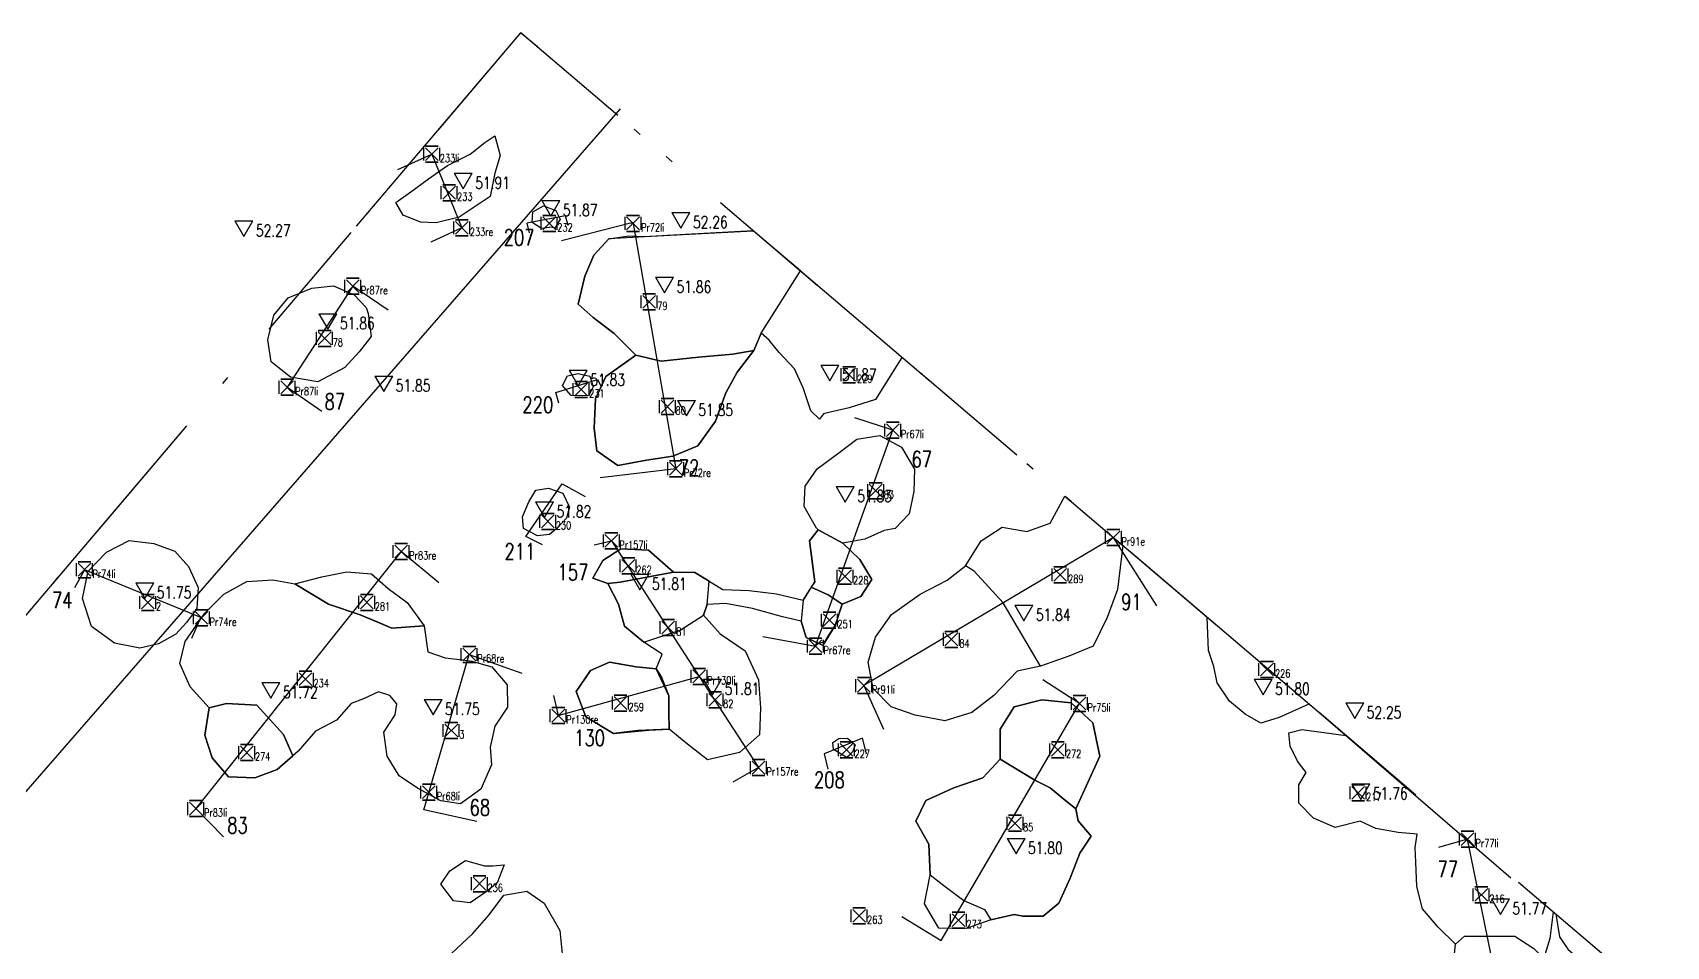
# Model space of a CAD drawing. Header units: metres. Extents: x 4462689 to 4462813, y 5793999 to 5794154.
# Drawn here: x 4462748.89 to 4462769.31, y 5794142.87 to 5794154.29 of the extents above; entities that cross this region are included whole.
import ezdxf

# ---------------------------------------------------------------- set-up
doc = ezdxf.new("R2010")
doc.units = ezdxf.units.M
doc.linetypes.add('STRICHPUNKT', pattern=[25.399999999999995, 12.7, -6.349999999999999, 0, -6.349999999999999])
doc.linetypes.add('STRICHPUNKTX2', pattern=[50.8, 25.4, -12.7, 0, -12.7])
for name, color, linetype in [('Befunde', 7, 'Continuous'), ('Flächengrenzen', 1, 'Continuous'), ('Gebäudehallen Ebel', 150, 'Continuous'), ('Grabungsgrenze', 102, 'STRICHPUNKTX2'), ('HÖHEN', 7, 'Continuous'), ('Koordinaten Befundmitte', 4, 'Continuous'), ('Profile', 5, 'Continuous'), ('Profile Passpunkte', 5, 'Continuous')]:
    doc.layers.add(name, color=color, linetype=linetype)
doc.layers.get('0').off()
doc.styles.add('ROMANS', font='ROMANS.shx', dxfattribs={"width": 0.75})

# ---------------------------------------------------------------- blocks, each defined once
blk = doc.blocks.new('HP_FERTIG_OBERKANTE')
for p, q in [((-0.075, 0.1299038105676658), (0.075, 0.1299038105676658)), ((-0.075, 0.1299038105676658), (0, 0)), ((0, 0), (0.075, 0.1299038105676658))]:
    blk.add_line(p, q)
at = {"style": 'ROMANS', "width": 0.75}
blk.add_attdef('HÖHE', (0.1, 0), '', height=0.1, dxfattribs=at)
blk = doc.blocks.new('CONTROL')
for p, q in [((-0.1, 0.1, 0.1), (-0.1, 0.1, -0.1)), ((-0.1, -0.08, -0.1), (-0.1, 0.08, -0.1)), ((-0.1, -0.08, 0.1), (-0.1, 0.08, 0.1)), ((0.08, 0.1, 0.1), (-0.08, 0.1, 0.1)), ((-0.08, 0.1, -0.1), (0.08, 0.1, -0.1)), ((0.08, -0.08, 0.08), (-0.08, 0.08, -0.08)), ((-0.08, -0.08, -0.08), (0.08, 0.08, 0.08)), ((-0.08, 0.08, 0.08), (0.08, -0.08, -0.08)), ((0.08, 0.08, -0.08), (-0.08, -0.08, 0.08)), ((0.1, 0.1, -0.1), (0.1, 0.1, 0.1)), ((0.1, -0.08, -0.1), (0.1, 0.08, -0.1)), ((0.1, -0.08, 0.1), (0.1, 0.08, 0.1)), ((-0.1, -0.1, 0.1), (-0.1, -0.1, -0.1)), ((0.08, -0.1, 0.1), (-0.08, -0.1, 0.1)), ((-0.08, -0.1, -0.1), (0.08, -0.1, -0.1)), ((0.1, -0.1, -0.1), (0.1, -0.1, 0.1))]:
    blk.add_line(p, q)
at = {"style": 'ROMANS', "width": 0.75}
blk.add_attdef('NUMMER', (0.1, -0.1), '', height=0.1, dxfattribs=at)

msp = doc.modelspace()

# ---------------------------------------------------------------- linework, layer by layer
at = {"layer": 'Befunde'}
for points, elevation in [([(4462757.894959525, 5794151.816654095), (4462757.124323289, 5794151.775260347), (4462756.68030454, 5794151.751410444), (4462756.090973014, 5794151.717765287), (4462755.903973014, 5794151.511765286), (4462755.790973014, 5794151.247765287), (4462755.705973014, 5794150.899765286), (4462755.893973013, 5794150.732765286), (4462756.156973013, 5794150.531765287), (4462756.428973014, 5794150.261765286), (4462756.746051122, 5794150.189014913), (4462757.212285738, 5794150.235545597), (4462757.638556947, 5794150.275425996), (4462757.902973014, 5794150.319765285), (4462757.995973014, 5794150.537765286), (4462758.484089452, 5794151.314867608)], 52.20604729099745), ([(4462756.428973014, 5794150.261765286), (4462756.053973014, 5794149.996765287), (4462755.921973013, 5794149.717765286), (4462755.907973013, 5794149.349765286), (4462755.939973014, 5794149.065765286), (4462756.201973014, 5794148.881765286), (4462756.559973014, 5794148.948765287), (4462756.887973013, 5794148.997765287), (4462757.202973014, 5794149.127765287), (4462757.421973014, 5794149.435765286), (4462757.553973013, 5794149.790765287), (4462757.692973013, 5794150.050765287), (4462757.902973014, 5794150.319765285), (4462757.638556947, 5794150.275425996), (4462757.212285738, 5794150.235545597), (4462756.746051122, 5794150.189014913)], 51.84704729101562), ([(4462761.019931051, 5794147.166397172), (4462760.65714614, 5794147.560973497), (4462760.547973014, 5794147.627765287), (4462760.741973013, 5794147.941765287), (4462761.007973014, 5794148.113765287), (4462761.314973014, 5794148.057765286), (4462761.605973015, 5794148.162765288), (4462761.789281788, 5794148.499697688), (4462762.513248279, 5794147.883065287), (4462762.447973013, 5794147.331765286), (4462762.319973014, 5794146.981765286), (4462762.143973013, 5794146.623765287), (4462761.840973014, 5794146.499765286), (4462761.482973014, 5794146.372765287)], 51.82230032376234), ([(4462758.62049235, 5794147.361552729), (4462758.830720555, 5794147.26464735), (4462759.004973014, 5794147.151765287), (4462759.117388277, 5794147.196923555), (4462759.238973013, 5794147.245765286), (4462759.378973014, 5794147.456765286), (4462759.227973013, 5794147.708765287), (4462759.014973014, 5794147.911765287), (4462758.705973014, 5794148.079765286), (4462758.705973014, 5794148.079765286), (4462758.596973014, 5794147.940765286), (4462758.662973014, 5794147.428765287)], 51.79904729101561), ([(4462756.077973014, 5794147.406765286), (4462756.229919823, 5794147.423782081), (4462756.229919823, 5794147.423782081), (4462756.897973014, 5794147.548765287), (4462756.583973014, 5794147.824765286), (4462756.241973013, 5794147.841765286), (4462756.015973014, 5794147.696765287), (4462755.891973014, 5794147.472765287)], 51.77804729101563), ([(4462752.164973013, 5794147.405765287), (4462752.501973014, 5794147.489765286), (4462752.814973014, 5794147.554765286), (4462753.121973014, 5794147.528765287), (4462753.333973013, 5794147.345765286), (4462753.569973014, 5794147.171765287), (4462753.780973015, 5794146.878765286), (4462753.377926834, 5794146.850450523), (4462753.19287296, 5794146.927815343), (4462752.981378669, 5794147.016234015), (4462752.584663636, 5794147.149994114)], 51.68804729101562), ([(4462756.528973014, 5794146.676765286), (4462756.980378058, 5794146.825025197), (4462757.274973013, 5794147.010765287), (4462757.319973015, 5794147.144765286), (4462757.344895116, 5794147.436828804), (4462757.163973013, 5794147.544765286), (4462756.897973014, 5794147.548765287), (4462756.229919823, 5794147.423782081), (4462756.229919823, 5794147.423782081), (4462756.077973014, 5794147.406765286), (4462756.211973014, 5794147.151765287), (4462756.284973014, 5794146.873765287)], 51.78704729101562), ([(4462758.516973014, 5794147.197765287), (4462758.494973014, 5794146.938765287), (4462758.554973014, 5794146.731765286), (4462758.709655487, 5794146.659974855), (4462758.762138153, 5794146.676779218), (4462758.799303593, 5794146.691890704), (4462758.841554749, 5794146.760205884), (4462758.917973014, 5794146.883765287), (4462759.004973014, 5794147.151765287), (4462758.830720555, 5794147.26464735), (4462758.62049235, 5794147.361552729), (4462758.516973014, 5794147.197765287)], 51.79904729101561), ([(4462756.680973014, 5794146.340765286), (4462756.430973014, 5794146.365765286), (4462756.097973014, 5794146.423765287), (4462755.858973014, 5794146.321765286), (4462755.680973014, 5794146.058765286), (4462755.803973013, 5794145.742765286), (4462756.149973014, 5794145.532765287), (4462756.590516936, 5794145.575449006), (4462756.843973013, 5794145.587765286), (4462756.839702113, 5794145.802541241), (4462756.839702113, 5794146.002441943)], 51.77104729101562), ([(4462751.093973014, 5794145.855765285), (4462751.040973014, 5794145.512765286), (4462751.131973014, 5794145.227765286), (4462751.334973013, 5794144.991765286), (4462751.665973014, 5794144.978765287), (4462751.943973014, 5794145.084765286), (4462752.141909997, 5794145.255710863), (4462752.025804987, 5794145.518855629), (4462751.690412373, 5794145.885880006), (4462751.309960607, 5794145.908776975)], 51.68804729101562), ([(4462760.978973014, 5794145.212765287), (4462761.41331921, 5794144.950143953), (4462761.518595826, 5794144.898289844), (4462761.606576662, 5794144.85495479), (4462761.756490126, 5794144.730484122), (4462761.925973014, 5794144.589765286), (4462761.925973014, 5794144.589765286), (4462761.925973014, 5794144.589765286), (4462762.227973014, 5794145.251765286), (4462762.181469829, 5794145.46516323), (4462762.137973014, 5794145.664765286), (4462761.868973014, 5794145.916765286), (4462761.501973014, 5794145.953765287), (4462761.153973014, 5794145.864765287), (4462760.979973015, 5794145.585765286)], 51.71804729101562), ([(4462760.864973014, 5794143.203765287), (4462761.157973014, 5794143.269765286), (4462761.262973014, 5794143.249765286), (4462761.516973014, 5794143.249765286), (4462761.714973013, 5794143.412765286), (4462761.855973014, 5794143.724765286), (4462761.974973013, 5794144.035765286), (4462762.118973014, 5794144.251765287), (4462761.954973014, 5794144.439765285), (4462761.925973014, 5794144.589765286), (4462761.756490126, 5794144.730484122), (4462761.606576662, 5794144.85495479), (4462761.41331921, 5794144.950143953), (4462760.978973014, 5794145.212765287), (4462760.978973014, 5794145.212765287), (4462760.765973014, 5794144.979765286), (4462760.401973013, 5794144.852765287), (4462760.050973014, 5794144.696765287), (4462759.925973013, 5794144.436765286), (4462760.088973014, 5794144.149765286), (4462760.105973014, 5794143.764765286), (4462760.27866657, 5794143.63310485), (4462760.526726397, 5794143.447062889), (4462760.784084011, 5794143.331976179)], 51.71804729101562)]:
    msp.add_lwpolyline(points, close=True, dxfattribs=dict(at, elevation=elevation))
for points, elevation in [([(4462752.164973013, 5794147.405765287), (4462752.584663636, 5794147.149994114), (4462752.981378669, 5794147.016234015), (4462753.377926834, 5794146.850450523), (4462753.780973015, 5794146.878765286)], 51.70099015369036), ([(4462756.680973014, 5794146.340765286), (4462756.750225658, 5794146.236367969), (4462756.839702113, 5794146.002441943), (4462756.839702113, 5794145.802541241), (4462756.843973013, 5794145.587765286)], 51.77104729101562), ([(4462751.093973014, 5794145.855765285), (4462751.309960607, 5794145.908776975), (4462751.690412373, 5794145.885880006), (4462752.025804987, 5794145.518855629), (4462752.025804987, 5794145.518855629), (4462752.141909997, 5794145.255710863)], 51.71404729101563), ([(4462760.978973014, 5794145.212765287), (4462760.978973014, 5794145.212765287), (4462761.41331921, 5794144.950143953), (4462761.606576662, 5794144.85495479), (4462761.925973014, 5794144.589765286)], 51.79904729101561), ([(4462766.672973014, 5794142.900765286), (4462766.782781382, 5794142.999221183), (4462767.025709577, 5794142.999221183), (4462767.192288745, 5794142.999221183), (4462767.414393822, 5794142.999221183), (4462767.650381459, 5794142.846829723), (4462767.776973014, 5794142.724765285)], 51.61404729101562)]:
    msp.add_lwpolyline(points, dxfattribs=dict(at, elevation=elevation))
for points in [[(4462754.666973013, 5794153.003765287, 51.90604729101561), (4462754.732973014, 5794152.758765286, 51.89104729101561), (4462754.663973013, 5794152.537765287, 51.89104729101561), (4462754.605973015, 5794152.246765287, 51.85104729101562), (4462754.395973014, 5794152.103765287, 51.85504729101563), (4462754.218973014, 5794151.985765287, 51.86604729101562), (4462753.932973014, 5794151.914765286, 51.84904729101562), (4462753.737973014, 5794151.925765286, 51.85704729101562), (4462753.517973014, 5794152.010765286, 51.86604729101562), (4462753.425973014, 5794152.168765286, 51.88504729101563), (4462753.614973014, 5794152.303765287, 51.88904729101562), (4462753.835973014, 5794152.466765287, 51.89904729101562), (4462754.074973014, 5794152.631765286, 51.89904729101562), (4462754.356973014, 5794152.775765286, 51.89904729101562), (4462754.539973014, 5794152.921765286, 51.89904729101562)], [(4462755.376973014, 5794151.860765286, 51.82704729101562), (4462755.247973014, 5794151.843765287, 51.82704729101562), (4462755.130973014, 5794151.921765286, 51.84504729101562), (4462755.140973014, 5794152.052765286, 51.84504729101562), (4462755.274973014, 5794152.127765287, 51.86304729101562), (4462755.428973014, 5794152.071765287, 51.84804729101562), (4462755.482973014, 5794151.963765286, 51.83104729101562), (4462755.414973014, 5794151.850765286, 51.83104729101562)], [(4462753.083973013, 5794150.782765286, 51.82704729101562), (4462753.118973014, 5794150.493765287, 51.82904729101561), (4462752.967973014, 5794150.303765286, 51.82504729101562), (4462752.789973014, 5794150.107765288, 51.83504729101563), (4462752.451973013, 5794149.927765287, 51.81104729101562), (4462752.111973014, 5794149.987765287, 51.81104729101562), (4462751.868973014, 5794150.179765286, 51.81004729101562), (4462751.828973014, 5794150.453765287, 51.81004729101562), (4462751.904973014, 5794150.763765286, 51.85604729101562), (4462752.083973014, 5794150.979765285, 51.85004729101563), (4462752.377973014, 5794151.099765286, 51.86604729101562), (4462752.647973013, 5794151.129765286, 51.88004729101563), (4462752.908973014, 5794151.016765286, 51.86504729101563), (4462753.056973014, 5794150.857765287, 51.84004729101562)], [(4462755.763973014, 5794149.754765286, 51.82104729101562), (4462755.617973014, 5794149.756765286, 51.82104729101562), (4462755.510973013, 5794149.882765286, 51.80204729101562), (4462755.571973014, 5794150.001765286, 51.82304729101563), (4462755.704973014, 5794150.033765287, 51.82404729101563), (4462755.852973014, 5794149.997765287, 51.82404729101563), (4462755.895973014, 5794149.866765287, 51.84904729101562), (4462755.838973014, 5794149.758765287, 51.85004729101563)], [(4462759.530973015, 5794148.069765285, 51.80004729101562), (4462759.287973013, 5794147.963765286, 51.78704729101562), (4462759.014973014, 5794147.911765287, 51.78704729101562), (4462758.705973014, 5794148.079765286, 51.79904729101561), (4462758.686973014, 5794148.099765286, 51.78804729101563), (4462758.530973014, 5794148.369765287, 51.78204729101562), (4462758.544973014, 5794148.624765287, 51.78104729101562), (4462758.694973015, 5794148.840765286, 51.78404729101562), (4462758.963973014, 5794149.039765286, 51.78304729101562), (4462759.187973014, 5794149.210765286, 51.81704729101562), (4462759.477973015, 5794149.258765287, 51.81704729101562), (4462759.747973014, 5794149.110765287, 51.79604729101562), (4462759.910973014, 5794148.836765287, 51.79704729101562), (4462759.901973013, 5794148.556765286, 51.81104729101562), (4462759.844973014, 5794148.280765287, 51.77004729101562), (4462759.669973014, 5794148.093765287, 51.78504729101562)], [(4462759.530973015, 5794148.069765285, 51.80004729101562), (4462759.287973013, 5794147.963765286, 51.78704729101562), (4462759.014973014, 5794147.911765287, 51.78704729101562), (4462758.705973014, 5794148.079765286, 51.79904729101561), (4462758.686973014, 5794148.099765286, 51.78804729101563), (4462758.530973014, 5794148.369765287, 51.78204729101562), (4462758.544973014, 5794148.624765287, 51.78104729101562), (4462758.694973015, 5794148.840765286, 51.78404729101562), (4462758.963973014, 5794149.039765286, 51.78304729101562), (4462759.187973014, 5794149.210765286, 51.81704729101562), (4462759.477973015, 5794149.258765287, 51.81704729101562), (4462759.747973014, 5794149.110765287, 51.79604729101562), (4462759.910973014, 5794148.836765287, 51.79704729101562), (4462759.901973013, 5794148.556765286, 51.81104729101562), (4462759.844973014, 5794148.280765287, 51.77004729101562), (4462759.669973014, 5794148.093765287, 51.78504729101562)], [(4462755.349973014, 5794148.021765286, 51.78504729101562), (4462755.199973014, 5794148.001765287, 51.80204729101562), (4462755.022973014, 5794148.094765286, 51.79004729101563), (4462755.009973013, 5794148.240765287, 51.81204729101562), (4462755.088973014, 5794148.427765286, 51.80904729101563), (4462755.175973014, 5794148.572765287, 51.79204729101562), (4462755.336973014, 5794148.599765286, 51.77404729101562), (4462755.516973014, 5794148.537765287, 51.79104729101562), (4462755.597973014, 5794148.363765287, 51.79204729101562), (4462755.559973013, 5794148.224765286, 51.78104729101562), (4462755.452973014, 5794148.109765285, 51.81804729101562)], [(4462750.676973014, 5794146.773765287, 51.69704729101562), (4462750.462973014, 5794146.653765287, 51.69704729101562), (4462750.227973014, 5794146.598765287, 51.69704729101562), (4462749.913973014, 5794146.660765286, 51.73304729101563), (4462749.622973014, 5794146.868765287, 51.73204729101563), (4462749.510973014, 5794147.219765286, 51.73004729101562), (4462749.581973013, 5794147.561765286, 51.73904729101562), (4462749.810973014, 5794147.799765286, 51.76704729101562), (4462750.095973014, 5794147.944765286, 51.76404729101562), (4462750.404973014, 5794147.909765286, 51.73604729101562), (4462750.663973014, 5794147.811765286, 51.72904729101562), (4462750.836973014, 5794147.618765286, 51.73004729101562), (4462750.958973014, 5794147.358765287, 51.67004729101563), (4462750.939973014, 5794147.094765285, 51.68804729101562), (4462750.810973014, 5794146.921765286, 51.70004729101562)], [(4462759.014973014, 5794147.911765287, 51.78704729101562), (4462759.227973013, 5794147.708765287, 51.77904729101562), (4462759.378973014, 5794147.456765286, 51.81004729101562), (4462759.238973013, 5794147.245765286, 51.79604729101562), (4462759.004973014, 5794147.151765287, 51.79604729101562), (4462758.917973014, 5794146.883765287, 51.79704729101562), (4462758.763973013, 5794146.634765286, 51.79804729101562), (4462758.554973014, 5794146.731765286, 51.79704729101562), (4462758.494973014, 5794146.938765287, 51.79904729101561), (4462758.260973014, 5794146.991765287, 51.79904729101561), (4462757.883973013, 5794147.095765286, 51.79904729101561), (4462757.546973015, 5794147.157765287, 51.79504729101562), (4462757.319973015, 5794147.144765286, 51.78104729101562), (4462757.274973013, 5794147.010765287, 51.79304729101563), (4462757.481973014, 5794146.778765288, 51.79804729101562), (4462757.793973014, 5794146.567765287, 51.79104729101562), (4462757.959973014, 5794146.202765286, 51.79404729101563), (4462757.983973014, 5794145.852765287, 51.79604729101562), (4462757.973973013, 5794145.516765285, 51.81104729101562), (4462757.724973013, 5794145.296765286, 51.82304729101563), (4462757.321973014, 5794145.203765286, 51.80004729101562), (4462757.052973014, 5794145.416765286, 51.76804729101562), (4462756.843973013, 5794145.587765286, 51.76004729101562), (4462756.452973014, 5794145.568765287, 51.77104729101562), (4462756.149973014, 5794145.532765287, 51.76604729101562), (4462755.803973013, 5794145.742765286, 51.78304729101562), (4462755.680973014, 5794146.058765286, 51.75904729101562), (4462755.858973014, 5794146.321765286, 51.77604729101562), (4462756.097973014, 5794146.423765287, 51.78704729101562), (4462756.430973014, 5794146.365765286, 51.78804729101563), (4462756.680973014, 5794146.340765286, 51.77104729101562), (4462756.755973014, 5794146.523765288, 51.80104729101562), (4462756.528973014, 5794146.676765286, 51.78704729101562), (4462756.284973014, 5794146.873765287, 51.79304729101563), (4462756.211973014, 5794147.151765287, 51.79904729101561), (4462756.077973014, 5794147.406765286, 51.79804729101562), (4462755.891973014, 5794147.472765287, 51.80004729101562), (4462756.015973014, 5794147.696765287, 51.80004729101562), (4462756.241973013, 5794147.841765286, 51.78904729101562), (4462756.583973014, 5794147.824765286, 51.79204729101562), (4462756.897973014, 5794147.548765287, 51.77804729101563), (4462757.163973013, 5794147.544765286, 51.75304729101562), (4462757.515973014, 5794147.334765287, 51.77304729101563), (4462757.844973014, 5794147.318765287, 51.77704729101562), (4462758.184973013, 5794147.278765287, 51.79904729101561), (4462758.516973014, 5794147.197765287, 51.79904729101561), (4462758.662973014, 5794147.428765287, 51.81304729101563), (4462758.596973014, 5794147.940765286, 51.79804729101562), (4462758.705973014, 5794148.079765286, 51.78704729101562)], [(4462754.375973014, 5794146.437765286, 51.72904729101562), (4462754.625973014, 5794146.366765287, 51.75304729101562), (4462754.818973015, 5794146.140765287, 51.69504729101563), (4462754.822973013, 5794145.861765287, 51.71904729101562), (4462754.665973014, 5794145.625765286, 51.73204729101563), (4462754.607973014, 5794145.363765287, 51.71904729101562), (4462754.622973013, 5794145.142765286, 51.71704729101563), (4462754.488973014, 5794144.836765286, 51.70504729101562), (4462754.235973014, 5794144.655765286, 51.68304729101563), (4462753.989973014, 5794144.690765286, 51.66904729101562), (4462753.698973013, 5794144.848765287, 51.69704729101562), (4462753.468973014, 5794145.005765286, 51.69504729101563), (4462753.317973014, 5794145.249765286, 51.70304729101562), (4462753.278973014, 5794145.551765287, 51.70604729101562), (4462753.420973013, 5794145.764765286, 51.69404729101562), (4462753.439973014, 5794145.903765287, 51.69304729101562), (4462753.354973014, 5794146.006765287, 51.71004729101563), (4462753.210973014, 5794146.055765286, 51.68804729101562), (4462753.025973014, 5794145.966765285, 51.65904729101562), (4462752.870973014, 5794145.908765288, 51.65204729101562), (4462752.686973013, 5794145.699765286, 51.68604729101562), (4462752.424973014, 5794145.562765286, 51.69704729101562), (4462752.207973014, 5794145.312765286, 51.72704729101562), (4462751.943973014, 5794145.084765286, 51.71304729101563), (4462751.665973014, 5794144.978765287, 51.71304729101563), (4462751.334973013, 5794144.991765286, 51.70704729101562), (4462751.131973014, 5794145.227765286, 51.70404729101562), (4462751.040973014, 5794145.512765286, 51.71004729101563), (4462751.093973014, 5794145.855765285, 51.71404729101563), (4462750.855973014, 5794146.115765287, 51.71204729101562), (4462750.726973014, 5794146.409765286, 51.69404729101562), (4462750.794973014, 5794146.684765286, 51.69304729101562), (4462751.041973013, 5794147.038765287, 51.69204729101562), (4462751.276973014, 5794147.272765287, 51.68104729101561), (4462751.565973015, 5794147.431765286, 51.68104729101561), (4462751.888973013, 5794147.454765286, 51.68104729101561), (4462752.164973013, 5794147.405765287, 51.69504729101563), (4462752.501973014, 5794147.489765286, 51.70904729101562), (4462752.814973014, 5794147.554765286, 51.70904729101562), (4462753.121973014, 5794147.528765287, 51.72604729101561), (4462753.333973013, 5794147.345765286, 51.72804729101563), (4462753.569973014, 5794147.171765287, 51.72704729101562), (4462753.780973015, 5794146.878765286, 51.70004729101562), (4462753.825973014, 5794146.554765286, 51.71304729101563), (4462754.042973014, 5794146.479765286, 51.71804729101562), (4462754.260973014, 5794146.452765287, 51.73404729101562)], [(4462761.157973014, 5794143.269765286, 51.74704729101563), (4462760.864973014, 5794143.203765287, 51.71804729101562), (4462760.557973014, 5794143.095765287, 51.73704729101562), (4462760.213973013, 5794143.098765287, 51.78604729101562), (4462760.034973014, 5794143.405765287, 51.80404729101562), (4462760.105973014, 5794143.764765286, 51.80204729101562), (4462760.088973014, 5794144.149765286, 51.77304729101563), (4462759.925973013, 5794144.436765286, 51.81904729101562), (4462760.050973014, 5794144.696765287, 51.81904729101562), (4462760.401973013, 5794144.852765287, 51.81304729101563), (4462760.765973014, 5794144.979765286, 51.81304729101563), (4462760.978973014, 5794145.212765287, 51.79904729101561), (4462760.979973015, 5794145.585765286, 51.79604729101562), (4462761.153973014, 5794145.864765287, 51.80804729101563), (4462761.501973014, 5794145.953765287, 51.81804729101562), (4462761.868973014, 5794145.916765286, 51.79404729101563), (4462762.137973014, 5794145.664765286, 51.79504729101562), (4462762.227973014, 5794145.251765286, 51.77804729101563), (4462761.925973014, 5794144.589765286, 51.77604729101562), (4462761.925973014, 5794144.589765286, 51.77604729101562), (4462761.954973014, 5794144.439765285, 51.76604729101562), (4462762.118973014, 5794144.251765287, 51.74804729101563), (4462761.974973013, 5794144.035765286, 51.75004729101562), (4462761.855973014, 5794143.724765286, 51.76704729101562), (4462761.714973013, 5794143.412765286, 51.76904729101562), (4462761.516973014, 5794143.249765286, 51.77904729101562), (4462761.262973014, 5794143.249765286, 51.77304729101563)], [(4462759.065973014, 5794145.232765287, 51.80504729101563), (4462758.991973013, 5794145.273765288, 51.79804729101562), (4462758.895973014, 5794145.334765286, 51.79804729101562), (4462758.890973013, 5794145.418765286, 51.80604729101562), (4462758.965973014, 5794145.471765286, 51.79004729101563), (4462759.071973013, 5794145.473765287, 51.80704729101562), (4462759.166973013, 5794145.390765286, 51.81904729101562), (4462759.139973014, 5794145.306765286, 51.82004729101563), (4462759.096973014, 5794145.262765287, 51.82004729101563)], [(4462754.782973013, 5794143.890765286, 51.68604729101562), (4462754.693973014, 5794143.664765287, 51.71804729101562), (4462754.558973013, 5794143.553765287, 51.73204729101563), (4462754.356973014, 5794143.417765286, 51.69004729101562), (4462754.146973014, 5794143.439765285, 51.70604729101562), (4462753.991973014, 5794143.648765287, 51.68604729101562), (4462754.101973014, 5794143.817765287, 51.66004729101562), (4462754.297973014, 5794143.946765286, 51.66904729101562), (4462754.536973013, 5794143.879765285, 51.69204729101562), (4462754.641973013, 5794143.878765287, 51.70904729101562)]]:
    msp.add_polyline3d(points, close=True, dxfattribs=at)
for points in [[(4462759.753206161, 5794150.233908069, 52.20604729101562), (4462759.423973014, 5794149.708765287, 51.83504729101563), (4462759.093973014, 5794149.605765286, 51.82904729101561), (4462758.837973014, 5794149.544765287, 51.81304729101563), (4462758.772973014, 5794149.528765287, 51.81204729101562), (4462758.720973014, 5794149.462765286, 51.81804729101562), (4462758.612973013, 5794149.564765286, 51.83004729101562), (4462758.516973014, 5794149.855765286, 51.86004729101562), (4462758.408973014, 5794150.090765286, 51.86004729101562), (4462758.216973014, 5794150.296765287, 51.86704729101562), (4462758.094973014, 5794150.449765286, 51.88204729101562), (4462757.995973014, 5794150.537765286, 51.89204729101562), (4462757.902973014, 5794150.319765285, 51.89304729101563), (4462757.692973013, 5794150.050765287, 51.86404729101562), (4462757.553973013, 5794149.790765287, 51.82904729101561), (4462757.421973014, 5794149.435765286, 51.82204729101562), (4462757.202973014, 5794149.127765287, 51.81704729101562), (4462756.887973013, 5794148.997765287, 51.82804729101563), (4462756.559973014, 5794148.948765287, 51.80104729101562), (4462756.201973014, 5794148.881765286, 51.80004729101562), (4462755.939973014, 5794149.065765286, 51.81804729101562), (4462755.907973013, 5794149.349765286, 51.83804729101563), (4462755.921973013, 5794149.717765286, 51.83804729101563), (4462756.053973014, 5794149.996765287, 51.83804729101563), (4462756.280973015, 5794150.158765287, 51.84804729101562), (4462756.428973014, 5794150.261765286, 51.84704729101562), (4462756.156973013, 5794150.531765287, 51.85104729101562), (4462755.893973013, 5794150.732765286, 51.83404729101562), (4462755.705973014, 5794150.899765286, 51.81804729101562), (4462755.790973014, 5794151.247765287, 51.85204729101562), (4462755.903973014, 5794151.511765286, 51.86104729101562), (4462756.090973014, 5794151.717765287, 51.87404729101562), (4462756.339973013, 5794151.755765287, 51.87204729101562), (4462756.537973014, 5794151.743765287, 51.88104729101562), (4462757.894959525, 5794151.816654095, 52.20604729101562)], [(4462762.513248279, 5794147.883065287, 51.92234729101563), (4462762.447973013, 5794147.331765286, 51.78904729101562), (4462762.319973014, 5794146.981765286, 51.79504729101562), (4462762.143973013, 5794146.623765287, 51.79604729101562), (4462761.840973014, 5794146.499765286, 51.79604729101562), (4462761.482973014, 5794146.372765287, 51.81404729101561), (4462761.193973014, 5794146.310765285, 51.82204729101562), (4462760.902973014, 5794146.009765285, 51.82304729101563), (4462760.625973015, 5794145.794765285, 51.84104729101562), (4462760.289973013, 5794145.691765287, 51.84104729101562), (4462759.918973014, 5794145.763765286, 51.83904729101563), (4462759.619973014, 5794145.866765287, 51.83904729101563), (4462759.391973014, 5794146.096765286, 51.83504729101563), (4462759.332973014, 5794146.422765286, 51.81104729101562), (4462759.420973013, 5794146.735765287, 51.78104729101562), (4462759.620973014, 5794147.020765286, 51.78004729101562), (4462759.981973014, 5794147.275765286, 51.79304729101563), (4462760.317973014, 5794147.448765287, 51.80904729101563), (4462760.547973014, 5794147.627765287, 51.80904729101563), (4462760.741973013, 5794147.941765287, 51.79404729101563), (4462761.007973014, 5794148.113765287, 51.80404729101562), (4462761.314973014, 5794148.057765286, 51.81504729101562), (4462761.605973015, 5794148.162765288, 51.82204729101562), (4462761.789281788, 5794148.499697688, 52.20604729101562)], [(4462764.839933241, 5794145.901330836, 52.20604729101562), (4462764.465973013, 5794145.731765286, 51.78104729101562), (4462764.239973014, 5794145.660765287, 51.76804729101562), (4462764.043973014, 5794145.772765288, 51.76804729101562), (4462763.845973014, 5794145.935765286, 51.78204729101562), (4462763.694973014, 5794146.164765286, 51.80404729101562), (4462763.651973014, 5794146.368765288, 51.80404729101562), (4462763.583973013, 5794146.571765288, 51.79604729101562), (4462763.56667237, 5794146.98582013, 52.20604729101562)], [(4462766.641973014, 5794142.613765287, 51.60504729101562), (4462766.672973014, 5794142.900765286, 51.61404729101562), (4462766.455973015, 5794143.113765287, 51.61304729101562), (4462766.257973014, 5794143.339765286, 51.61004729101563), (4462766.186973014, 5794143.618765287, 51.58104729101562), (4462766.173973014, 5794143.922765287, 51.60004729101562), (4462766.165973014, 5794144.107765287, 51.59004729101562), (4462766.192973013, 5794144.273765287, 51.58904729101562), (4462765.956973013, 5794144.296765287, 51.56804729101562), (4462765.673973014, 5794144.346765286, 51.55204729101562), (4462765.480973015, 5794144.437765286, 51.55004729101563), (4462765.167973015, 5794144.356765286, 51.55404729101562), (4462764.894973013, 5794144.475765286, 51.56804729101562), (4462764.711973014, 5794144.660765287, 51.55704729101562), (4462764.711973014, 5794144.889765285, 51.57904729101562), (4462764.805973014, 5794145.044765286, 51.57704729101562), (4462764.694973014, 5794145.186765286, 51.57504729101562), (4462764.605973014, 5794145.375765286, 51.58804729101563), (4462764.588973014, 5794145.541765287, 51.60304729101563), (4462764.750973014, 5794145.584765287, 51.60704729101563), (4462765.302028682, 5794145.507744911, 51.55755353267223)], [(4462754.123973014, 5794142.783765287, 51.79104729101562), (4462754.390973014, 5794143.032765287, 51.74904729101562), (4462754.594973013, 5794143.266765286, 51.72104729101562), (4462754.778973014, 5794143.511765286, 51.71904729101562), (4462755.065973015, 5794143.562765286, 51.73704729101562), (4462755.283973014, 5794143.412765286, 51.71704729101563), (4462755.476973014, 5794143.071765287, 51.73704729101562), (4462755.509973014, 5794142.737765286, 51.73004729101562)], [(4462767.890972691, 5794143.302633511, 51.60566004821697), (4462767.851973014, 5794142.971765286, 51.58804729101563), (4462767.776973014, 5794142.724765285, 51.56804729101562)], [(4462767.924242034, 5794143.274296625, 51.61920371158014), (4462767.969973014, 5794142.992765286, 51.58204729101562), (4462768.074973014, 5794142.837765287, 51.58304729101562), (4462768.205973014, 5794142.726765286, 51.58404729101562), (4462768.357973014, 5794142.594765286, 51.60204729101562), (4462768.456973013, 5794142.403765286, 51.60004729101562), (4462768.567973014, 5794142.281765287, 51.60004729101562), (4462768.746973013, 5794142.230765286, 51.59904729101562), (4462768.873973013, 5794142.304765285, 51.60304729101563), (4462768.998875533, 5794142.358986534, 51.61660260300578)]]:
    msp.add_polyline3d(points, dxfattribs=at)
at = {"layer": 'Flächengrenzen', "linetype": 'STRICHPUNKT', "ltscale": 0.125, "elevation": 52.20604729101562}
msp.add_lwpolyline([(4462726.946180135, 5794121.278952046), (4462753.060954274, 5794099.048217193), (4462781.134292995, 5794132.022746238), (4462754.987396325, 5794154.293146725)], close=True, dxfattribs=at)
at = {"layer": 'Gebäudehallen Ebel'}
msp.add_polyline3d([(4462765.823438721, 5794072.305758204, 52.7632), (4462750.898061073, 5794085.371595781, 52.7054), (4462751.226592117, 5794085.714359392, 52.7291), (4462755.593608687, 5794087.264263672, 52.6731), (4462759.793537515, 5794092.019218993, 52.7299), (4462760.510450657, 5794096.395268486, 52.693), (4462730.019999318, 5794123.229877645, 52.6778), (4462756.234361377, 5794153.339187876, 52.6806)], dxfattribs=at)
msp.add_polyline3d([(4462765.823438721, 5794072.305758204, 52.7632), (4462750.898061073, 5794085.371595781, 52.7054), (4462751.226592117, 5794085.714359392, 52.7291), (4462755.593608687, 5794087.264263672, 52.6731), (4462759.793537515, 5794092.019218993, 52.7299), (4462760.510450657, 5794096.395268486, 52.693), (4462730.019999318, 5794123.229877645, 52.6778), (4462756.234361377, 5794153.339187876, 52.6806)], dxfattribs=at)
at = {"layer": 'Grabungsgrenze', "linetype": 'STRICHPUNKT', "ltscale": 0.25, "extrusion": (0.0052257869319254, 0.0159285599688569, 0.9998594761906598), "elevation": 115666.1395318162}
msp.add_lwpolyline([(-2434247.530232922, -6895606.078540501), (-2434207.542706097, -6895624.437306608), (-2434196.756586842, -6895628.77354196), (-2434187.945192682, -6895632.45740903), (-2434175.751821678, -6895637.447434158), (-2434172.079705773, -6895628.439071706), (-2434166.657151827, -6895615.136569126), (-2434159.389753434, -6895597.308332334), (-2434155.444996382, -6895587.631916328), (-2434151.631965572, -6895571.174017353), (-2434179.972000374, -6895559.445580714), (-2434181.868468463, -6895569.509578764), (-2434184.04907192, -6895577.443742825), (-2434188.05734057, -6895576.564276198), (-2434189.664223279, -6895576.211327697), (-2434193.874879119, -6895574.381561053), (-2434192.187789483, -6895570.530456458), (-2434199.926229467, -6895566.270976847), (-2434209.621348705, -6895562.616431964), (-2434212.853055117, -6895561.398250338), (-2434223.517012135, -6895553.698790537), (-2434226.672809318, -6895556.895610893), (-2434233.542612047, -6895574.268094346), (-2434238.603793207, -6895585.91481626)], close=True, dxfattribs=at)
at = {"layer": 'Profile', "elevation": -0.0079527089843765}
for points in [[(4462755.463326214, 5794149.663356168), (4462755.426836173, 5794149.796996999), (4462755.949710526, 5794149.955862012), (4462755.993586787, 5794149.869130762)], [(4462755.260105374, 5794147.891635422), (4462755.054010347, 5794147.99572646), (4462755.508100666, 5794148.654362918), (4462755.793182632, 5794148.494905007)]]:
    msp.add_lwpolyline(points, dxfattribs=at)
at = {"layer": 'Profile'}
for points in [[(4462753.452973013, 5794152.583765288, 51.82604729101562), (4462753.876973014, 5794152.774765286, 51.90504729101562), (4462754.252973014, 5794151.852765286, 51.84704729101562), (4462753.863973014, 5794151.673765287, 51.86004729101562)], [(4462755.580862711, 5794151.884383468, 51.84697577586902), (4462755.546973014, 5794152.002765287, 51.84604729101562), (4462755.064973014, 5794151.911765286, 51.83404729101562), (4462755.093939072, 5794151.790843491, 51.82071370899556)], [(4462755.498973014, 5794151.696765287, 51.83004729101562), (4462756.360973014, 5794151.915765286, 51.86504729101563), (4462756.392973014, 5794151.909765287, 51.86504729101563), (4462756.926973014, 5794148.842765287, 51.79404729101563), (4462755.980973015, 5794148.729765286, 51.77604729101562)], [(4462753.330973014, 5794150.824765287, 51.82904729101561), (4462752.889973014, 5794151.122765287, 51.86604729101562), (4462752.069973014, 5794149.860765287, 51.82504729101562), (4462752.501973014, 5794149.561765286, 51.79604729101562)], [(4462758.012969713, 5794146.743875963, 51.80504729101563), (4462758.672973015, 5794146.623765287, 51.78004729101562), (4462759.638973014, 5794149.325765287, 51.79904729101561), (4462759.163356429, 5794149.47912122, 51.78874259764436)], [(4462755.905957546, 5794147.891880834, -0.0079527089843765), (4462756.121435705, 5794147.940783817, 51.80204729101562), (4462757.219795632, 5794146.247206923, 51.80204729101562), (4462757.959594078, 5794145.106501109, 51.80204729101562), (4462757.6382419, 5794144.923449482, -0.0079527089843765)], [(4462762.936973014, 5794147.129765287, 51.75304729101562), (4462762.395785075, 5794147.983113589, 51.82230032376234), (4462759.276973013, 5794146.131765286, 51.81104729101562), (4462759.522973014, 5794145.588765287, 51.85004729101563)], [(4462753.965331645, 5794147.416130612, 51.73204729101563), (4462753.495331645, 5794147.809130612, -0.0079527089843765), (4462750.930331644, 5794144.594130612, 0.0650472910156239), (4462751.273331645, 5794144.241130611, 0.0020472910156215)], [(4462750.878317039, 5794146.722832232, 51.70974545601459), (4462750.988973014, 5794146.982765287, 51.71104729101561), (4462749.535973014, 5794147.580765286, 51.75904729101562), (4462749.413259842, 5794147.355791137, 51.74184885408969)], [(4462754.442422752, 5794144.432559969, 51.67404729101562), (4462753.778438191, 5794144.579811135, 51.68704729101563), (4462754.345973014, 5794146.521765286, 51.74604729101562), (4462755.002973014, 5794146.285765286, 51.76304729101563)], [(4462755.39904742, 5794146.007581181, -0.0079527089843765), (4462755.458260637, 5794145.756642707, 51.80204729101562), (4462757.219795632, 5794146.247206923, 51.80204729101562)], [(4462759.749973014, 5794143.245765286, 51.77504729101563), (4462760.241973014, 5794142.943765288, 51.75904729101562), (4462761.972973014, 5794145.908765288, 51.78304729101562), (4462761.513973013, 5794146.202765286, 51.83104729101562)], [(4462759.308365303, 5794145.279520473, 51.82985814856936), (4462759.258973013, 5794145.474765286, 51.82404729101563), (4462758.782973014, 5794145.277765287, 51.77904729101562), (4462758.827352753, 5794145.085981409, 51.79014222608246)], [(4462767.335531756, 5794140.673460463, 51.71075237473003), (4462767.537715284, 5794140.701316883, 51.71789983287283), (4462766.821737537, 5794144.213345608, 52.20604729101562), (4462766.460421098, 5794144.109068468, 51.74637119967539)]]:
    msp.add_polyline3d(points, dxfattribs=at)

# ---------------------------------------------------------------- block references
at = {"layer": 'HÖHEN', "xscale": 1.5, "yscale": 1.5, "zscale": 1.5}
for p, values in [((4462754.269973014, 5794152.340765286, 51.90104729101562), {'HÖHE': '51.91'}), ((4462755.364973014, 5794151.999765286, 51.86204729101562), {'HÖHE': '51.87'}), ((4462756.991973013, 5794151.849765285, 52.24904729101562), {'HÖHE': '52.26'}), ((4462751.528973014, 5794151.744765287, 52.26004729101562), {'HÖHE': '52.27'}), ((4462756.785973014, 5794151.041765286, 51.85104729101562), {'HÖHE': '51.86'}), ((4462752.579973014, 5794150.585765286, 51.85404729101562), {'HÖHE': '51.86'}), ((4462753.276973014, 5794149.806765286, 51.84004729101562), {'HÖHE': '51.85'}), ((4462755.708190929, 5794149.879881969, 51.84704729101562), {'HÖHE': '51.83'}), ((4462758.852973014, 5794149.942765288, 51.86604729101562), {'HÖHE': '51.87'}), ((4462757.058973013, 5794149.501765287, 51.84704729101562), {'HÖHE': '51.85'}), ((4462759.043973014, 5794148.425765285, 51.82504729101562), {'HÖHE': '51.83'}), ((4462755.286973013, 5794148.232765287, 51.80904729101563), {'HÖHE': '51.82'}), ((4462756.478973013, 5794147.329765286, 51.79904729101561), {'HÖHE': '51.81'}), ((4462750.289973014, 5794147.219765286, 51.74004729101563), {'HÖHE': '51.75'}), ((4462761.276973013, 5794146.941765287, 51.83404729101562), {'HÖHE': '51.84'}), ((4462751.866973014, 5794145.973765287, 51.71204729101562), {'HÖHE': '51.72'}), ((4462757.386973014, 5794146.016765286, 51.79904729101561), {'HÖHE': '51.81'}), ((4462764.266973014, 5794146.015765286, 51.79604729101562), {'HÖHE': '51.80'}), ((4462753.892973014, 5794145.764765286, 51.74004729101563), {'HÖHE': '51.75'}), ((4462765.411973014, 5794145.720765286, 52.23904729101562), {'HÖHE': '52.25'}), ((4462765.489973015, 5794144.709765285, 51.74904729101562), {'HÖHE': '51.76'}), ((4462761.178973013, 5794144.027765287, 51.79404729101563), {'HÖHE': '51.80'}), ((4462767.232973014, 5794143.272765287, 51.75704729101562), {'HÖHE': '51.77'})]:
    msp.add_blockref('HP_FERTIG_OBERKANTE', p, dxfattribs=at).add_auto_attribs(values)
at = {"layer": 'Koordinaten Befundmitte', "color": 210}
for p, values in [((4462754.093775588, 5794152.292786995, 51.88570227376175), {'NUMMER': '233'}), ((4462755.345811017, 5794151.909226711, 51.848), {'NUMMER': '232'}), ((4462756.595331355, 5794150.92829998, 51.85139149073229), {'NUMMER': '79'}), ((4462752.538204383, 5794150.472034549, 51.85999999999999), {'NUMMER': '78'}), ((4462759.092934073, 5794150.017752086, 51.87), {'NUMMER': '229'}), ((4462755.744613414, 5794149.833404755, 51.82999999999999), {'NUMMER': '231'}), ((4462756.823355487, 5794149.618655764, 51.85), {'NUMMER': '80'}), ((4462759.42507354, 5794148.567997249, 51.82999999999999), {'NUMMER': '83'}), ((4462755.326811017, 5794148.184726712, 51.817), {'NUMMER': '230'}), ((4462756.333074486, 5794147.627843165, 51.81), {'NUMMER': '262'}), ((4462759.042400265, 5794147.497621272, 51.82), {'NUMMER': '228'}), ((4462761.730219717, 5794147.516342725, 51.82770785652366), {'NUMMER': '289'}), ((4462750.329811018, 5794147.17172671, 51.74800000000001), {'NUMMER': '2'}), ((4462753.065108879, 5794147.171912554, 51.72), {'NUMMER': '281'}), ((4462756.832506271, 5794146.857762147, 51.79999999999999), {'NUMMER': '81'}), ((4462758.846793165, 5794146.950488371, 51.79063525962872), {'NUMMER': '251'}), ((4462760.370903446, 5794146.709443231, 51.82280328706689), {'NUMMER': '84'}), ((4462752.298596242, 5794146.211156948, 51.72), {'NUMMER': '234'}), ((4462764.315627468, 5794146.333797002, 52.214), {'NUMMER': '226'}), ((4462756.236352091, 5794145.914197962, 51.81), {'NUMMER': '259'}), ((4462757.418462865, 5794145.954267287, 51.81), {'NUMMER': '82'}), ((4462754.12094112, 5794145.571808066, 51.75), {'NUMMER': '3'}), ((4462751.566654996, 5794145.293733516, 51.72), {'NUMMER': '274'}), ((4462759.060811017, 5794145.328226711, 51.8095), {'NUMMER': '227'}), ((4462761.702746614, 5794145.329622751, 51.78670101346755), {'NUMMER': '272'}), ((4462765.454811018, 5794144.791630523, 51.75699999999999), {'NUMMER': '217'}), ((4462761.166444813, 5794144.41100066, 51.7792652865965), {'NUMMER': '85'}), ((4462754.473553132, 5794143.65587127, 51.7), {'NUMMER': '236'}), ((4462766.993681411, 5794143.517298611, 51.77), {'NUMMER': '216'}), ((4462759.217765521, 5794143.254464974, 51.76), {'NUMMER': '263'}), ((4462760.459431173, 5794143.199969209, 51.76946267113438), {'NUMMER': '273'})]:
    msp.add_blockref('CONTROL', p, dxfattribs=at).add_auto_attribs(values)
at = {"layer": 'Profile Passpunkte', "color": 1}
for p, values in [((4462753.876973014, 5794152.774765286, 51.90504729101562), {'NUMMER': '233li'}), ((4462756.392973014, 5794151.909765287, 51.86504729101563), {'NUMMER': 'Pr72li'}), ((4462754.252973014, 5794151.852765286, 51.84704729101562), {'NUMMER': '233re'}), ((4462752.889973014, 5794151.122765287, 51.86604729101562), {'NUMMER': 'Pr87re'}), ((4462752.069973014, 5794149.860765287, 51.82504729101562), {'NUMMER': 'Pr87li'}), ((4462759.638973014, 5794149.325765287, 51.79904729101561), {'NUMMER': 'Pr67li'}), ((4462756.926973014, 5794148.842765287, 51.79404729101563), {'NUMMER': 'Pr72re'}), ((4462753.495331645, 5794147.809130612, 51.73204729101563), {'NUMMER': 'Pr83re'}), ((4462756.121435705, 5794147.940783817, 51.80204729101562), {'NUMMER': 'Pr157li'}), ((4462762.395773014, 5794147.983065287, 51.82234729101562), {'NUMMER': 'Pr91e'}), ((4462749.535973014, 5794147.580765286, 51.75904729101562), {'NUMMER': 'Pr74li'}), ((4462750.999773014, 5794146.978265287, 51.71064729101562), {'NUMMER': 'Pr74re'}), ((4462758.672973015, 5794146.623765287, 51.78004729101562), {'NUMMER': 'Pr67re'}), ((4462754.345973014, 5794146.521765286, 51.74604729101562), {'NUMMER': 'Pr68re'}), ((4462757.219795632, 5794146.247206923, 51.80204729101562), {'NUMMER': 'Pr130li'}), ((4462759.276973013, 5794146.131765286, 51.81104729101562), {'NUMMER': 'Pr91li'}), ((4462761.972973014, 5794145.908765288, 51.78304729101562), {'NUMMER': 'Pr75li'}), ((4462755.458260637, 5794145.756642707, 51.80204729101562), {'NUMMER': 'Pr130re'}), ((4462757.959594078, 5794145.106501109, 51.80204729101562), {'NUMMER': 'Pr157re'}), ((4462753.839973014, 5794144.798765286, 51.68704729101563), {'NUMMER': 'Pr68li'}), ((4462750.930331644, 5794144.594130612, 51.73204729101563), {'NUMMER': 'Pr83li'}), ((4462766.821737537, 5794144.213345608, 52.20604729101562), {'NUMMER': 'Pr77li'})]:
    msp.add_blockref('CONTROL', p, dxfattribs=at).add_auto_attribs(values)

# ---------------------------------------------------------------- texts
at = {"layer": 'Profile', "style": 'ROMANS', "width": 0.75}
for s, p in [('207', (4462754.775477564, 5794151.63295195, -0.0079527089843765)), ('87', (4462752.537365201, 5794149.581002565, -0.0079527089843765)), ('220', (4462755.009702751, 5794149.542041652, -0.0079527089843765)), ('72', (4462756.963670663, 5794148.755139835, -0.0079527089843765)), ('67', (4462759.872546833, 5794148.861316183, -0.0079527089843765)), ('211', (4462754.785718678, 5794147.709874179, -0.0079527089843765)), ('157', (4462755.449345682, 5794147.450133961, -0.0079527089843765)), ('74', (4462749.130830817, 5794147.100710853, -0.0079527089843765)), ('91', (4462762.493203252, 5794147.077140691, -0.0079527089843765)), ('130', (4462755.657049686, 5794145.37731467, -0.0079527089843765)), ('208', (4462758.653592168, 5794144.854390989, -0.0079527089843765)), ('68', (4462754.348935852, 5794144.508025795, -0.0079527089843765)), ('83', (4462751.321189681, 5794144.285001228, -0.0079527089843765)), ('77', (4462766.446956677, 5794143.736887066, -0.0079527089843765))]:
    msp.add_text(s, height=0.2, dxfattribs=at).set_placement(p)

doc.saveas('drawing.dxf')
